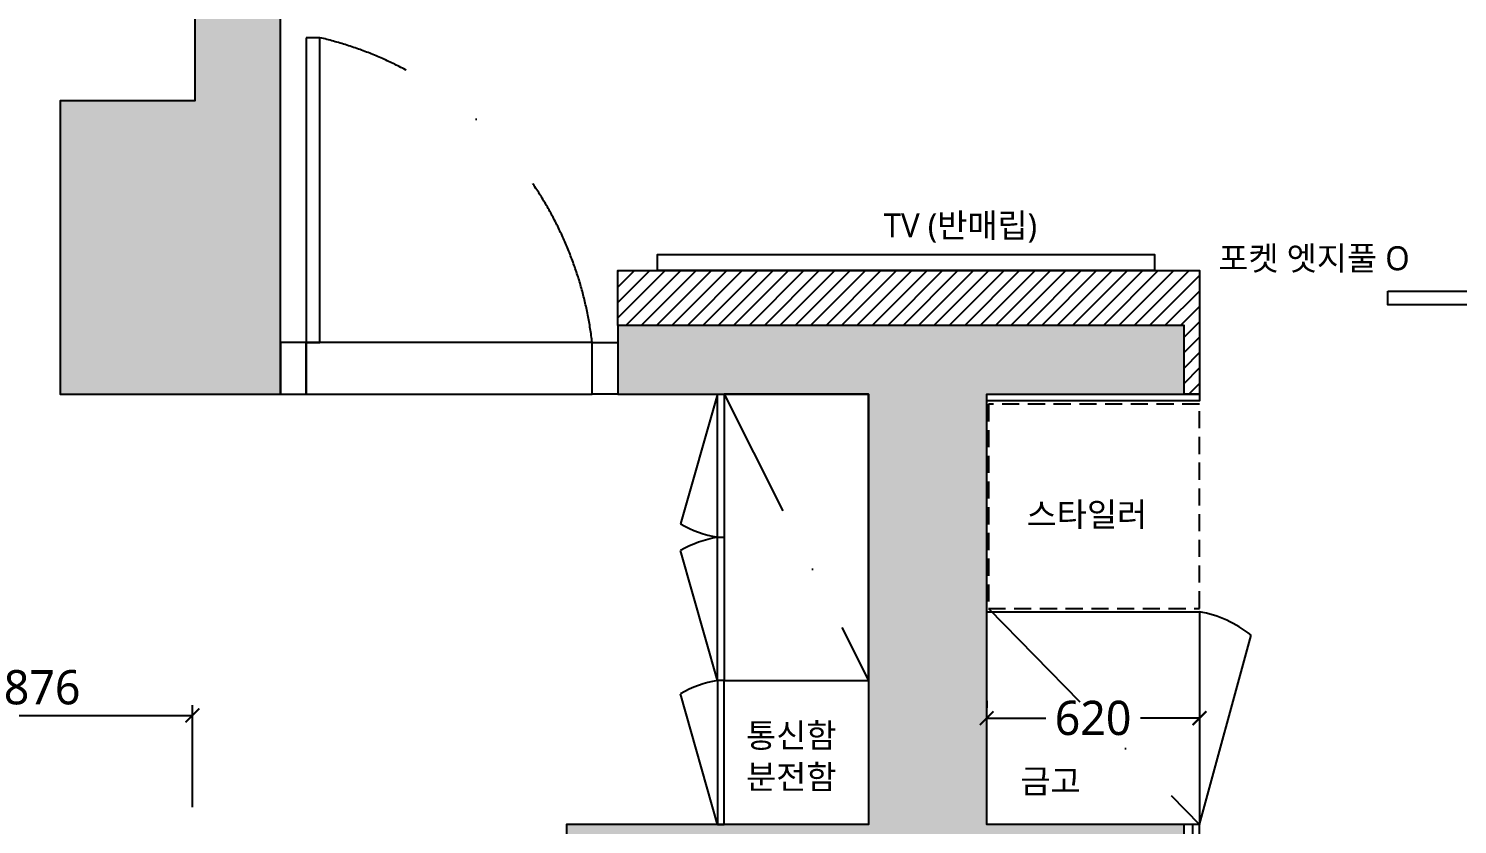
# Model space of a CAD drawing. Header units: millimetres. Extents: x -41292 to 298682, y -22072 to 33155.
# Drawn here: x 30653 to 34817, y 23847 to 26167 of the extents above; entities that cross this region are included whole.
import ezdxf
from ezdxf.enums import TextEntityAlignment as Align

# ---------------------------------------------------------------- set-up
doc = ezdxf.new("R2010")
doc.units = ezdxf.units.MM
for name, pattern in [('DASHDOT', [25.4, 12.7, -6.35, 0, -6.35]), ('DASHDOTX2', [2, 1, -0.5, 0, -0.5]), ('DASHED2', [0.375, 0.25, -0.125])]:
    doc.linetypes.add(name, pattern=pattern)
doc.layers.add('000_텍스트_흐리게', color=8, linetype='Continuous', lineweight=0)
for name, color, linetype in [('CO-DO-FR', 7, 'Continuous'), ('건축_해치', 251, 'Continuous'), ('인테리어_가구_제작', 6, 'Continuous'), ('인테리어_치수_내부', 8, 'Continuous'), ('인테리어_해치_벽체', 8, 'Continuous'), ('평면_가구', 6, 'Continuous'), ('평면_내력벽', 2, 'Continuous'), ('평면_도어', 4, 'Continuous'), ('평면_타이틀', 7, 'Continuous')]:
    doc.layers.add(name, color=color, linetype=linetype)
doc.styles.add('DIM', font='malgun.ttf')
doc.styles.add('맑은 고딕', font='malgun.ttf')
doc.dimstyles.new('A3-50 (내부)', dxfattribs={"dimscale": 0, "dimtxt": 80, "dimasz": 40, "dimexe": 30, "dimexo": 50, "dimgap": 12, "dimtad": 1, "dimdec": 0, "dimzin": 1, "dimdsep": 46, "dimlunit": 6, "dimtxsty": 'DIM', "dimblk": 'ARCHTICK', "dimcen": 1, "dimclrd": 256, "dimclre": 256, "dimclrt": 7, "dimadec": 0, "dimazin": 0, "dimtfac": 1, "dimtdec": 0, "dimtix": 1, "dimtmove": 2, "dimatfit": 0, "dimldrblk": 'ARCHTICK', "dimfxl": 30, "dimlwd": -1, "dimlwe": -1, "dimarcsym": 0})

# ---------------------------------------------------------------- blocks, each defined once
blk = doc.blocks.new('_ArchTick')
at = {"color": 0, "linetype": 'ByBlock', "const_width": 0.15}
blk.add_lwpolyline([(-0.5, -0.5), (0.5, 0.5)], dxfattribs=at)
blk = doc.blocks.new('*D265')
at = {"layer": 'Defpoints', "color": 0, "transparency": 16777216}
for p in [(33445, 24156.5), (33445, 24156.5), (34065, 24156.5)]:
    blk.add_point(p, dxfattribs=at)
at = {"layer": '인테리어_치수_내부', "color": 8, "transparency": 16777216}
for p, q in [((33445, 24206.5), (33445, 24186.5)), ((34065, 24206.5), (34065, 24186.5)), ((33445, 24156.5), (33616.9, 24156.5)), ((34065, 24156.5), (33893.1, 24156.5))]:
    blk.add_line(p, q, dxfattribs=at)
at = {"layer": '인테리어_치수_내부', "color": 8, "transparency": 16777216, "xscale": 40, "yscale": 40, "zscale": 40, "rotation": 180}
blk.add_blockref('_ArchTick', (33445, 24156.5), dxfattribs=at)
at = {"layer": '인테리어_치수_내부', "color": 8, "transparency": 16777216, "xscale": 40, "yscale": 40, "zscale": 40}
blk.add_blockref('_ArchTick', (34065, 24156.5), dxfattribs=at)
at = {"layer": '인테리어_치수_내부', "color": 7, "transparency": 16777216, "insert": (33755, 24156.5), "char_height": 100, "attachment_point": 5, "style": 'DIM'}
blk.add_mtext('620', dxfattribs=at)
blk = doc.blocks.new('*D269')
at = {"layer": 'Defpoints', "color": 0, "transparency": 16777216}
for p in [(31130, 24164.3), (30254, 23846.5), (31130, 23846.5)]:
    blk.add_point(p, dxfattribs=at)
at = {"layer": '인테리어_치수_내부', "color": 8, "transparency": 16777216}
for p, q in [((30254, 23896.5), (30254, 24194.3)), ((30254, 24164.3), (31130, 24164.3)), ((31130, 23896.5), (31130, 24194.3))]:
    blk.add_line(p, q, dxfattribs=at)
at = {"layer": '인테리어_치수_내부', "color": 8, "transparency": 16777216, "xscale": 40, "yscale": 40, "zscale": 40, "rotation": 180}
blk.add_blockref('_ArchTick', (30254, 24164.3), dxfattribs=at)
at = {"layer": '인테리어_치수_내부', "color": 8, "transparency": 16777216, "xscale": 40, "yscale": 40, "zscale": 40}
blk.add_blockref('_ArchTick', (31130, 24164.3), dxfattribs=at)
at = {"layer": '인테리어_치수_내부', "color": 7, "transparency": 16777216, "insert": (30692, 24245.9), "char_height": 100, "attachment_point": 5, "style": 'DIM'}
blk.add_mtext('876', dxfattribs=at)

msp = doc.modelspace()

# ---------------------------------------------------------------- hatches: boundary and pattern name
at = {"layer": '건축_해치'}
h = msp.add_hatch(color=8, dxfattribs=at)
h.dxf.hatch_style = 1
h.paths.add_polyline_path([(26420, 28951.55), (26420, 25921.55), (25799.95, 25921.55), (25799.95, 25101.55), (26585, 25101.55), (26585, 28951.55)])
h.paths.add_polyline_path([(23580, 28951.55), (23580, 25311.55), (24789.95, 25311.55), (24789.95, 25101.55), (23440, 25101.55), (23440, 28951.55)])
h.paths.add_polyline_path([(31137, 29179.32), (31137, 25956.55), (30745, 25956.55), (30745, 25101.55), (31387, 25101.55), (31387, 29179.32)])
h.paths.add_polyline_path([(31752, 30241.55), (31752, 31126.55), (31282, 31126.55), (31282, 30241.55)])
h.paths.add_polyline_path([(26240, 30266.55), (26690, 30266.55), (26690, 31126.55), (26240, 31126.55)])
h = msp.add_hatch(color=8, dxfattribs=at)
h.dxf.hatch_style = 1
h.paths.add_polyline_path([(33910, 20581.55), (33230, 20581.55), (33230, 20381.55), (33910, 20381.55), (33910, 19391.55), (33210, 19391.55), (33210, 19191.55), (34200, 19191.55), (34200, 22241.55), (35945, 22241.55), (35945, 23036.55), (34020, 23036.55), (34020, 23846.55), (33445, 23846.55), (33445, 25101.55), (34020, 25101.55), (34020, 25301.55), (32370, 25301.55), (32370, 25101.55), (33100, 25101.55), (33100, 23846.55), (32220, 23846.55), (32220, 23646.55), (33910, 23646.55)])
at = {"layer": '인테리어_해치_벽체', "linetype": 'Continuous'}
h = msp.add_hatch(dxfattribs=at)
h.set_pattern_fill('ANSI31', color=256, scale=10)
h.set_pattern_definition([(45, (-678805.182, 16224.664), (-22.4506403, 22.4506403), [])])
h.paths.add_polyline_path([(35730, 25221.55), (35730, 25461.55), (34915, 25461.55), (34915, 25411.55), (35695, 25411.55), (35695, 25351.55), (34915, 25351.55), (34915, 25081.55), (36435, 25081.55), (36435, 25121.55), (35705, 25121.55), (35705, 25181.55), (36435, 25181.55), (36435, 25221.55)])
h.paths.add_polyline_path([(32370, 25301.55), (32370, 25461.55), (34065, 25461.55), (34065, 25101.55), (34020, 25101.55), (34020, 25301.55)])

# ---------------------------------------------------------------- linework, layer by layer
at = {"layer": 'CO-DO-FR', "linetype": 'Continuous'}
for points in [[(31462, 26140.39), (31462, 25251.55), (31501.85, 25251.55), (31501.85, 26140.39)], [(34613.69, 25401.55), (35393.69, 25401.55), (35393.69, 25361.55), (34613.69, 25361.55)], [(31462, 25101.55), (31462, 25251.55), (31387, 25251.55), (31387, 25101.55)], [(31462, 25251.55), (31462, 25101.55), (32295, 25101.55), (32295, 25251.55)], [(32295, 25101.55), (32295, 25251.55), (32370, 25251.55), (32370, 25101.55)]]:
    msp.add_lwpolyline(points, close=True, dxfattribs=at)
at = {"layer": '인테리어_가구_제작', "color": 8}
for p, q in [((32660, 25101.55), (32552.97, 24722.67)), ((32660, 24266.55), (32552.97, 24645.42)), ((34065, 23846.55), (34215.32, 24398.66)), ((32660, 23846.55), (32552.36, 24227.57))]:
    msp.add_line(p, q, dxfattribs=at)
at = {"layer": '인테리어_가구_제작', "color": 1, "linetype": 'DASHDOT', "ltscale": 30}
for p, q in [((32680, 25101.55), (33100, 24266.55)), ((33450, 24476.55), (34065, 23846.55))]:
    msp.add_line(p, q, dxfattribs=at)
at = {"layer": '인테리어_가구_제작', "color": 8, "linetype": 'DASHED2', "ltscale": 200}
msp.add_lwpolyline([(34065, 25071.55), (33450, 25071.55), (33450, 24476.55), (34065, 24476.55), (34065, 25071.55)], dxfattribs=at)
at = {"layer": '인테리어_가구_제작', "color": 8}
for centre, start, end in [((32718.89, 25014.82), 240.40722, 259.90591), ((32718.89, 24353.27), 100.09409, 119.59278), ((34006.12, 24135.77), 51.48772, 79.90591), ((32718.89, 23935.77), 100.09409, 119.71217)]:
    msp.add_arc(centre, 335.97, start, end, dxfattribs=at)
at = {"layer": '평면_가구'}
msp.add_line((32660, 24684.05), (32680, 24684.05), dxfattribs=at)
for points in [[(32485.29, 25461.55), (32485.29, 25508.55), (33934.29, 25508.55), (33934.29, 25461.55)], [(33445, 25101.55), (34065, 25101.55), (34065, 25081.55), (33445, 25081.55)], [(32680, 24266.55), (33100, 24266.55), (33100, 23846.55), (32680, 23846.55)], [(34065, 23846.55), (34045, 23846.55), (34045, 23036.55), (34065, 23036.55)]]:
    msp.add_lwpolyline(points, close=True, dxfattribs=at)
for points in [[(32680, 24266.55), (32660, 24266.55), (32660, 25101.55), (32680, 25101.55), (32680, 24266.55)], [(32680, 25101.55), (32680, 24266.55), (33100, 24266.55), (33100, 25101.55), (32680, 25101.55)], [(33445, 24466.55), (34065, 24466.55), (34065, 23846.55), (33445, 23846.55), (33445, 24466.55)], [(32680, 24266.55), (32660, 24266.55), (32660, 23846.55), (32680, 23846.55), (32680, 24266.55)]]:
    msp.add_lwpolyline(points, dxfattribs=at)
at = {"layer": '평면_내력벽'}
msp.add_lwpolyline([(31137, 29179.32), (31137, 25956.55), (30745, 25956.55), (30745, 25101.55), (31387, 25101.55), (31387, 29179.32)], close=True, dxfattribs=at)
msp.add_lwpolyline([(34020, 23036.55), (34020, 23846.55), (33445, 23846.55), (33445, 25101.55), (34020, 25101.55), (34020, 25301.55), (32370, 25301.55), (32370, 25101.55), (33100, 25101.55), (33100, 23846.55), (32220, 23846.55), (32220, 23646.55)], dxfattribs=at)
at = {"layer": '평면_도어', "color": 8, "linetype": 'DASHDOTX2', "ltscale": 500}
msp.add_arc((31265.37, 25131.08), 1036.65, 6.67347, 76.81381, dxfattribs=at)
at = {"layer": '평면_타이틀', "color": 3, "linetype": 'Continuous'}
msp.add_lwpolyline([(32370, 25301.55), (32370, 25461.55), (34065, 25461.55), (34065, 25101.55), (34020, 25101.55), (34020, 25301.55), (32370, 25301.55)], dxfattribs=at)

# ---------------------------------------------------------------- texts
at = {"layer": '000_텍스트_흐리게', "style": '맑은 고딕'}
for s, p in [('TV (반매립)', (33144.31, 25628.25)), ('포켓 엣지풀 O', (34119.88, 25532.44)), ('스타일러', (33561.37, 24785.2)), ('통신함', (32743.62, 24141.02)), ('분전함', (32743.62, 24020.07)), ('금고', (33543.12, 24007.88))]:
    msp.add_text(s, height=70, dxfattribs=at).set_placement(p, align=Align.TOP_LEFT)

# ---------------------------------------------------------------- dimensions: what is measured, and where the dimension line sits
at = {"layer": '인테리어_치수_내부'}
dim = msp.add_linear_dim(base=(31130, 24164.28), p1=(30254, 23846.55), p2=(31130, 23846.55), dimstyle='A3-50 (내부)', override={"dimscale": 1, "dimtxt": 100, "dimgap": 30, "dimclrd": 8, "dimclre": 8}, dxfattribs=at)
dim.commit()
dim.dimension.update_dxf_attribs({"geometry": '*D269', "text_midpoint": (30692, 24245.94)})
dim = msp.add_linear_dim(base=(33445, 24156.55), p1=(34065, 24156.55), p2=(33445, 24156.55), dimstyle='A3-50 (내부)', override={"dimscale": 1, "dimtxt": 100, "dimgap": 30, "dimclrd": 8, "dimclre": 8}, dxfattribs=at)
dim.commit()
dim.dimension.update_dxf_attribs({"geometry": '*D265', "text_midpoint": (33755, 24156.55), "dimtype": 160})

doc.saveas('drawing.dxf')
